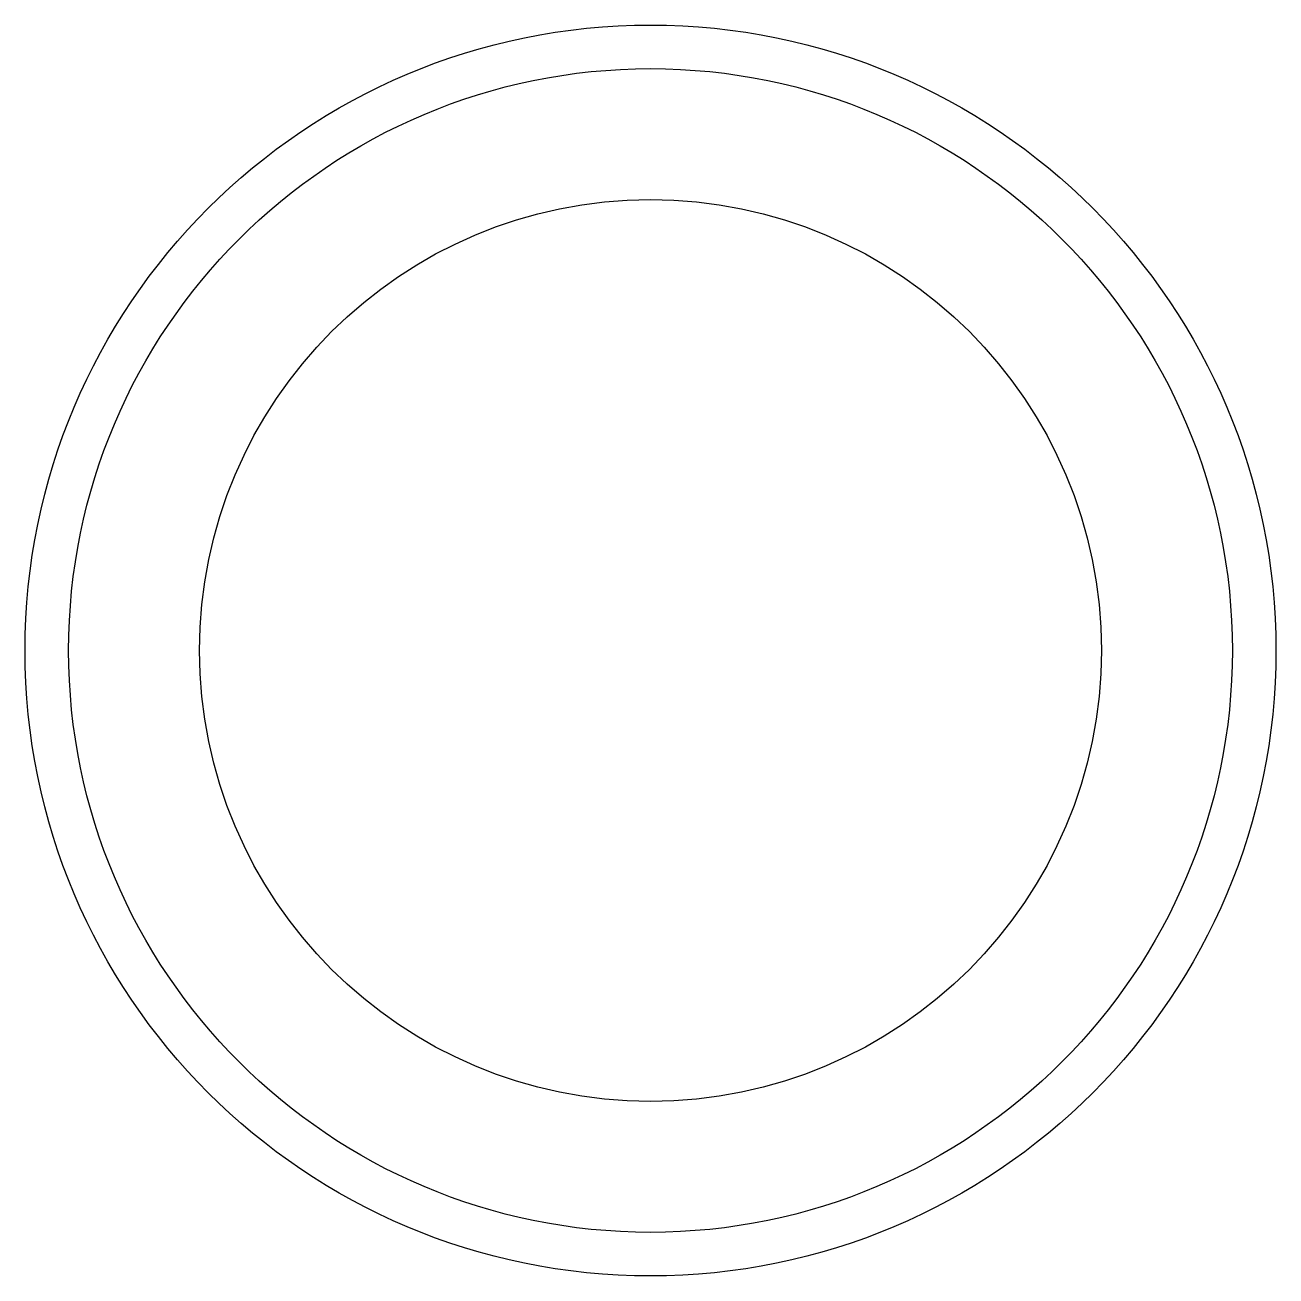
# Model space of a CAD drawing. Header units: millimetres. Extents: x -43 to 43, y -43 to 43.
import ezdxf

# ---------------------------------------------------------------- set-up
doc = ezdxf.new("R2010")
doc.units = ezdxf.units.MM
doc.layers.add('CT04_Ong_Truot_3mm', color=7, linetype='CONTINUOUS')

msp = doc.modelspace()

# ---------------------------------------------------------------- linework, layer by layer
at = {"layer": 'CT04_Ong_Truot_3mm'}
for p, q in [((31, 0), (31, 0, 5)), ((31, 0), (31, 0, 5)), ((40, 0, 5), (40, 0, 65)), ((40, 0, 5), (40, 0, 65)), ((43, 0), (43, 0, 65)), ((43, 0), (43, 0, 65))]:
    msp.add_line(p, q, dxfattribs=at)
for centre, radius in [((0, 0, 65), 43), ((0, 0), 43), ((0, 0, 65), 43), ((0, 0), 43), ((0, 0, 65), 40), ((0, 0), 40), ((0, 0, 5), 40), ((0, 0, 65), 40), ((0, 0), 40), ((0, 0, 5), 40), ((0, 0), 31), ((0, 0, 5), 31), ((0, 0, 5), 31), ((0, 0), 31)]:
    msp.add_circle(centre, radius, dxfattribs=at)

doc.saveas('drawing.dxf')
